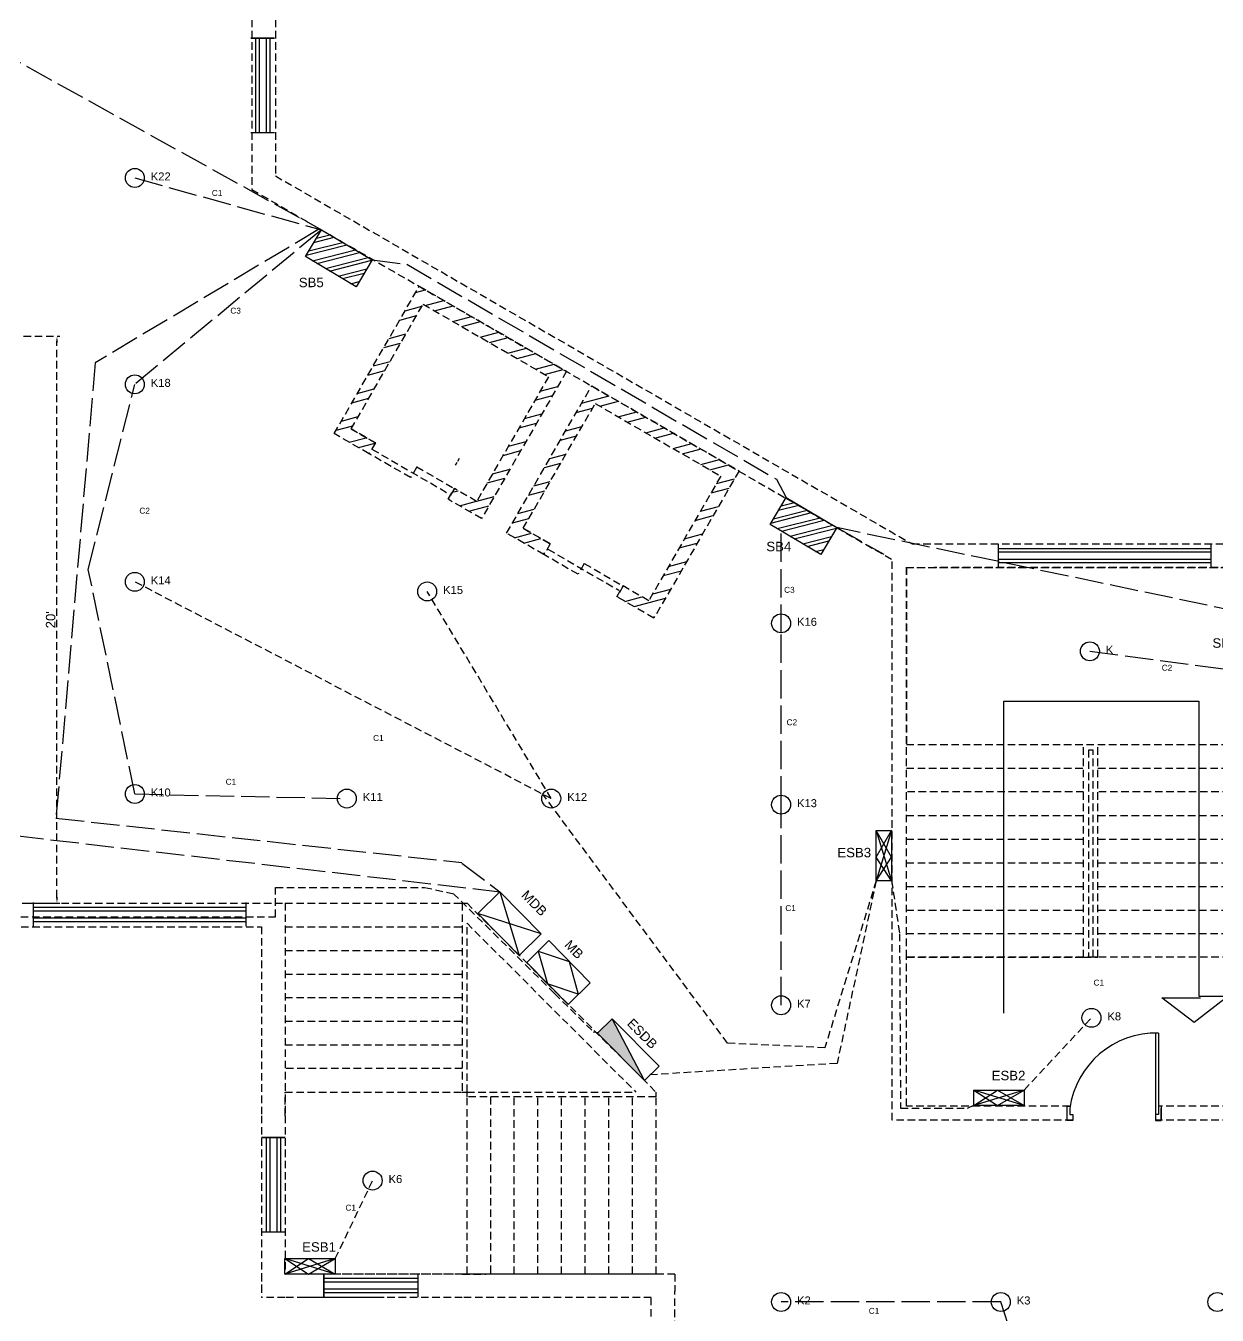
# Model space of a CAD drawing. Header units: millimetres. Extents: x 5814 to 14117, y 764 to 2474.
# Drawn here: x 11647 to 12151, y 1516 to 2062 of the extents above; entities that cross this region are included whole.
import ezdxf

# ---------------------------------------------------------------- set-up
doc = ezdxf.new("R2010")
doc.units = ezdxf.units.MM
doc.linetypes.add('ACAD_ISO02W100', pattern=[15, 12, -3])
doc.linetypes.add('HIDDEN2', pattern=[4.7625, 3.175, -1.5875])
doc.layers.get('0').update_dxf_attribs({"linetype": 'HIDDEN2'})
for name, color, linetype in [('conduit', 7, 'ACAD_ISO02W100'), ('CONT_35', 250, 'Continuous'), ('doors', 6, 'Continuous'), ('emfittings', 7, 'Continuous'), ('fittinglabels', 7, 'Continuous'), ('fittings', 7, 'Continuous'), ('windows', 40, 'Continuous')]:
    doc.layers.add(name, color=color, linetype=linetype)
doc.layers.add('emconduit', color=1, linetype='HIDDEN2', plot=False)
doc.styles.get("Standard").update_dxf_attribs({"font": 'arial.ttf', "height": 4})
doc.dimstyles.new('dim', dxfattribs={"dimtxt": 16, "dimasz": 2.5, "dimexe": 1.25, "dimexo": 0.625, "dimtad": 1, "dimlunit": 4, "dimtxsty": 'Standard', "dimcen": 2.5, "dimadec": 0, "dimazin": 0, "dimtfac": 1, "dimtmove": 0, "dimatfit": 3, "dimfxl": 1, "dimarcsym": 0})

# ---------------------------------------------------------------- blocks, each defined once
blk = doc.blocks.new('*D66')
at = {"color": 0, "lineweight": -2, "transparency": 16777216}
for p, q in [((11641.04, 1930.22), (11661.2, 1930.22)), ((11659.95, 1692.77), (11659.95, 1927.72)), ((11641.04, 1690.27), (11661.2, 1690.27))]:
    blk.add_line(p, q, dxfattribs=at)
at = {"color": 0, "transparency": 16777216}
for points in [[(11659.53, 1927.72), (11660.36, 1927.72), (11659.95, 1930.22)], [(11659.53, 1692.77), (11660.36, 1692.77), (11659.95, 1690.27)]]:
    blk.add_solid(points, dxfattribs=at)
at = {"layer": 'Defpoints', "color": 0, "transparency": 16777216}
for p in [(11640.41, 1930.22), (11659.95, 1930.22), (11640.41, 1690.27)]:
    blk.add_point(p, dxfattribs=at)
at = {"color": 0, "transparency": 16777216, "insert": (11657.28, 1810.24), "char_height": 4, "attachment_point": 5, "rotation": 90}
blk.add_mtext("20'", dxfattribs=at)

msp = doc.modelspace()

# ---------------------------------------------------------------- hatches: boundary and pattern name
h = msp.add_hatch()
h.set_pattern_fill('ANSI32', color=256, angle=-30)
h.set_pattern_definition([(15, (12535.055, 1189.362), (-2.46525, 9.20044), []), (15, (12538.944, 1187.117), (-2.46525, 9.20044), [])])
h.paths.add_polyline_path([(11887.759, 1901.751), (11940.896, 1871.073), (11910.421, 1818.288), (11899.565, 1824.556), (11896.93, 1819.992), (11912.636, 1810.924), (11948.636, 1873.278), (11886.282, 1909.278), (11850.282, 1846.924), (11866.076, 1837.806), (11868.711, 1842.37), (11857.284, 1848.967)])
h.paths.add_polyline_path([(11875.634, 1915.426), (11813.281, 1951.426), (11777.281, 1889.072), (11792.084, 1880.525), (11794.719, 1885.089), (11784.434, 1891.027), (11814.909, 1943.811), (11868.046, 1913.132), (11837.572, 1860.348), (11828.144, 1865.791), (11825.509, 1861.227), (11839.634, 1853.072)])
at = {"layer": 'emfittings', "true_color": 0x000000}
h = msp.add_hatch(color=18, dxfattribs=at)
h.dxf.hatch_style = 1
h.paths.add_polyline_path([(11894.872, 1641.31), (11888.729, 1635.199), (11908.642, 1615.183)])
at = {"layer": 'fittings'}
h = msp.add_hatch(dxfattribs=at)
h.set_pattern_fill('ANSI32', color=256, scale=0.468168, angle=149.32554)
h.set_pattern_definition([(194.32554, (13243.38, 1702.2277), (1.103369, -4.320639), []), (194.32554, (13241.572, 1703.3), (1.103369, -4.320639), [])])
h.paths.add_polyline_path([(11786.573, 1951.213), (11793.321, 1962.59), (11771.862, 1975.319), (11765.113, 1963.942)])
h = msp.add_hatch(dxfattribs=at)
h.set_pattern_fill('ANSI32', color=256, scale=0.468168, angle=149.32554)
h.set_pattern_definition([(194.32554, (13440.057, 1588.8693), (1.103369, -4.320639), []), (194.32554, (13438.249, 1589.9417), (1.103369, -4.320639), [])])
h.paths.add_polyline_path([(11983.25, 1837.855), (11989.998, 1849.232), (11968.539, 1861.961), (11961.79, 1850.583)])

# ---------------------------------------------------------------- linework, layer by layer
for p, q in [((11742.412, 2064.265), (11742.412, 1992.342)), ((11752.412, 2064.265), (11752.412, 1998.115)), ((11752.412, 1998.115), (12021.864, 1842.362)), ((11742.412, 1992.342), (12013.505, 1835.644)), ((11784.434, 1891.027), (11794.719, 1885.089)), ((11784.434, 1891.027), (11794.719, 1885.089)), ((11794.719, 1885.089), (11792.084, 1880.525)), ((11809.609, 1870.407), (11792.084, 1880.525)), ((11793.231, 1882.432), (11826.263, 1863.361)), ((11812.244, 1874.971), (11809.609, 1870.407)), ((11812.244, 1874.971), (11828.144, 1865.791)), ((11825.509, 1861.227), (11828.144, 1865.791)), ((11828.144, 1865.791), (11825.509, 1861.227)), ((11857.284, 1848.967), (11868.711, 1842.37)), ((11868.711, 1842.37), (11866.076, 1837.806)), ((11867.716, 1840.092), (11897.76, 1822.746)), ((11880.498, 1829.479), (11866.076, 1837.806)), ((11883.133, 1834.043), (11880.498, 1829.479)), ((11883.133, 1834.043), (11899.565, 1824.556)), ((12019.184, 1832.362), (12175.505, 1832.362)), ((12019.184, 1832.362), (12069.184, 1832.362)), ((12019.184, 1832.362), (12175.479, 1832.362)), ((12019.184, 1832.362), (12069.184, 1832.362)), ((12019.505, 1832.362), (12019.505, 1757.362)), ((12175.184, 1832.362), (12031.184, 1832.362)), ((11896.93, 1819.992), (11899.565, 1824.556)), ((11899.565, 1824.556), (11896.93, 1819.992)), ((12019.505, 1757.362), (12175.505, 1757.362)), ((12094.505, 1667.362), (12094.505, 1757.362)), ((12098.505, 1755.061), (12096.505, 1755.061)), ((12096.505, 1755.061), (12096.505, 1667.362)), ((12098.505, 1667.362), (12098.505, 1755.061)), ((12100.505, 1667.362), (12100.505, 1757.362)), ((12019.505, 1747.362), (12094.505, 1747.362)), ((12100.505, 1747.362), (12175.505, 1747.362)), ((12094.505, 1737.362), (12019.505, 1737.362)), ((12175.505, 1737.362), (12100.505, 1737.362)), ((12019.505, 1727.362), (12094.505, 1727.362)), ((12100.505, 1727.362), (12175.505, 1727.362)), ((12019.505, 1717.362), (12094.505, 1717.362)), ((12100.505, 1717.362), (12175.505, 1717.362)), ((12019.505, 1707.362), (12094.505, 1707.362)), ((12100.505, 1707.362), (12175.505, 1707.362)), ((12019.505, 1697.362), (12094.505, 1697.362)), ((12100.505, 1697.362), (12175.505, 1697.362)), ((11640.412, 1690.265), (11647.519, 1690.265)), ((11647.519, 1690.265), (11756.505, 1690.265)), ((11756.505, 1690.265), (11756.505, 1600.265)), ((11756.505, 1690.265), (11831.505, 1690.265)), ((11756.505, 1690.265), (11756.505, 1600.265)), ((11831.505, 1690.265), (11831.505, 1610.265)), ((11831.505, 1690.265), (11833.505, 1690.265)), ((11833.505, 1690.265), (11913.505, 1610.265)), ((12019.505, 1687.362), (12094.505, 1687.362)), ((12100.505, 1687.362), (12175.505, 1687.362)), ((11833.505, 1610.265), (11833.505, 1681.78)), ((11833.505, 1681.78), (11905.02, 1610.265)), ((11644.733, 1680.265), (11746.505, 1680.265)), ((11746.505, 1680.265), (11746.505, 1600.265)), ((11756.505, 1680.265), (11831.505, 1680.265)), ((11770.063, 1680.516), (11770.063, 1680.533)), ((12019.505, 1677.362), (12094.505, 1677.362)), ((12100.505, 1677.362), (12175.505, 1677.362)), ((11756.505, 1670.265), (11831.505, 1670.265)), ((12019.505, 1667.362), (12094.505, 1667.362)), ((12094.505, 1667.362), (12100.505, 1667.362)), ((12100.505, 1667.362), (12098.505, 1667.362)), ((11756.505, 1660.265), (11831.505, 1660.265)), ((11756.505, 1650.265), (11831.505, 1650.265)), ((11756.505, 1640.265), (11831.505, 1640.265)), ((11756.505, 1630.265), (11831.505, 1630.265)), ((11831.505, 1620.265), (11756.505, 1620.265)), ((11756.505, 1600.265), (11756.505, 1610.265)), ((11756.505, 1600.265), (11756.505, 1610.265)), ((11756.505, 1610.265), (11831.505, 1610.265)), ((11831.505, 1610.265), (11833.505, 1610.265)), ((11833.505, 1610.265), (11905.02, 1610.265)), ((11833.505, 1608.265), (11833.505, 1610.265)), ((11913.505, 1608.265), (11913.505, 1610.265)), ((11913.505, 1608.265), (11833.505, 1608.265)), ((11833.505, 1533.265), (11833.505, 1608.265)), ((11843.505, 1608.265), (11843.505, 1533.265)), ((11853.505, 1533.265), (11853.505, 1608.265)), ((11863.505, 1533.265), (11863.505, 1608.265)), ((11873.505, 1533.265), (11873.505, 1608.265)), ((11883.505, 1533.265), (11883.505, 1608.265)), ((11893.505, 1533.265), (11893.505, 1608.265)), ((11903.505, 1533.265), (11903.505, 1608.265)), ((11913.505, 1533.265), (11913.505, 1608.265)), ((11746.505, 1600.265), (11746.505, 1525.265)), ((11756.505, 1600.265), (11756.505, 1533.265)), ((11756.505, 1600.265), (11756.505, 1533.265)), ((11903.505, 1533.265), (11903.505, 1534.059)), ((11746.505, 1533.265), (11746.505, 1523.265)), ((11831.505, 1533.265), (11756.505, 1533.265)), ((11831.505, 1533.265), (11756.505, 1533.265)), ((11913.505, 1533.265), (11756.505, 1533.265)), ((11831.505, 1533.265), (11841.505, 1533.265)), ((11921.505, 1533.265), (11831.505, 1533.265)), ((11831.505, 1533.265), (11841.505, 1533.265)), ((11921.505, 1533.265), (11831.505, 1533.265)), ((11921.505, 1533.265), (11921.505, 1526.059)), ((11756.505, 1523.265), (11746.505, 1523.265)), ((11831.505, 1523.265), (11756.505, 1523.265)), ((11764.113, 1523.475), (11798.448, 1523.475)), ((11911.505, 1523.265), (11831.505, 1523.265)), ((11911.505, 1515.265), (11911.505, 1523.265)), ((11921.505, 1448.362), (11921.505, 1526.059))]:
    msp.add_line(p, q)
for points in [[(11792.084, 1880.525), (11777.281, 1889.072), (11813.281, 1951.426), (11875.634, 1915.426), (11839.634, 1853.072), (11825.509, 1861.227)], [(11794.719, 1885.089), (11784.434, 1891.027), (11814.909, 1943.811), (11868.046, 1913.132), (11837.572, 1860.348), (11828.144, 1865.791)], [(11866.076, 1837.806), (11850.282, 1846.924), (11886.282, 1909.278), (11948.636, 1873.278), (11912.636, 1810.924), (11896.93, 1819.992)], [(11868.711, 1842.37), (11857.284, 1848.967), (11887.759, 1901.751), (11940.896, 1871.073), (11910.421, 1818.288), (11899.565, 1824.556)], [(12021.864, 1842.362), (12175.505, 1842.362)], [(12089.853, 1598.362), (12013.505, 1598.362), (12013.505, 1835.644)], [(12088.76, 1604.362), (12019.505, 1604.362), (12019.505, 1667.362)], [(12175.505, 1604.362), (12126.122, 1604.362)], [(12175.505, 1598.362), (12124.872, 1598.362)]]:
    msp.add_lwpolyline(points)
msp.add_lwpolyline([(12175.505, 1667.362), (12019.505, 1667.362), (12019.505, 1832.362), (12175.505, 1832.362)], close=True)
at = {"layer": 'conduit'}
for p, q in [((11620.843, 2059.091), (11771.862, 1975.319)), ((11692.9, 1997.267), (11771.862, 1975.319)), ((11771.057, 1975.66), (11676.14, 1919.055)), ((11771.862, 1975.319), (11692.9, 1909.886)), ((11793.321, 1962.59), (11807.988, 1960.715)), ((11807.988, 1960.715), (11964.501, 1869.703)), ((11676.14, 1919.055), (11659.517, 1726.253)), ((11673.2, 1831.55), (11692.9, 1909.886)), ((11964.501, 1869.703), (11968.539, 1861.961)), ((11989.998, 1849.232), (11968.395, 1861.719)), ((11966.431, 1804.707), (11966.431, 1847.831)), ((12161.453, 1813.306), (11989.998, 1849.232)), ((11989.998, 1849.232), (12009.907, 1837.99)), ((11692.9, 1736.49), (11673.2, 1831.55)), ((11966.431, 1731.957), (11966.431, 1804.707)), ((12097.134, 1796.883), (12162.024, 1788.436)), ((11478.412, 1737.843), (11847.456, 1695.114)), ((11692.9, 1736.49), (11782.642, 1734.552)), ((11966.431, 1647.036), (11966.431, 1731.957)), ((11659.517, 1726.253), (11831.333, 1707.43)), ((11831.333, 1707.134), (11847.456, 1695.114)), ((12059.439, 1521.437), (11966.431, 1521.437)), ((12099.13, 1397.673), (12059.439, 1521.437))]:
    msp.add_line(p, q, dxfattribs=at)
at = {"layer": 'CONT_35', "ltscale": 3}
for p, q in [((11829.588, 1877.428), (11830.253, 1878.582)), ((11829.218, 1876.788), (11828.552, 1875.634))]:
    msp.add_line(p, q, dxfattribs=at)
at = {"layer": 'doors', "color": 215, "true_color": 0xa953a0}
for p, q in [((12124.872, 1635.252), (12124.872, 1598.328)), ((12126.122, 1635.274), (12126.122, 1600.828)), ((12124.872, 1627.079), (12124.872, 1598.328)), ((12126.122, 1627.043), (12126.122, 1600.828)), ((12087.353, 1604.333), (12088.756, 1604.336)), ((12087.353, 1604.336), (12087.353, 1598.328)), ((12088.603, 1603.328), (12088.603, 1600.828)), ((12088.603, 1600.828), (12089.853, 1600.828)), ((12089.853, 1600.828), (12089.853, 1598.328)), ((12126.122, 1600.828), (12124.872, 1600.828)), ((12126.122, 1600.828), (12124.872, 1600.828)), ((12127.372, 1604.329), (12126.122, 1604.329)), ((12127.372, 1604.336), (12127.372, 1598.328)), ((12089.853, 1598.328), (12087.353, 1598.328)), ((12124.872, 1598.328), (12127.372, 1598.328))]:
    msp.add_line(p, q, dxfattribs=at)
at = {"layer": 'doors'}
for p, q in [((12127.372, 1604.336), (12126.122, 1604.336)), ((12127.372, 1598.328), (12127.372, 1603.328)), ((12089.853, 1598.328), (12089.853, 1598.263)), ((12124.872, 1598.328), (12127.372, 1598.328)), ((12124.872, 1598.328), (12127.372, 1598.328))]:
    msp.add_line(p, q, dxfattribs=at)
at = {"layer": 'doors', "color": 215, "true_color": 0xa953a0}
msp.add_arc((12125.273, 1598.266), 37.018, 88.68502, 172.1411, dxfattribs=at)
at = {"layer": 'emconduit'}
for p, q in [((11869.156, 1734.552), (11692.9, 1826.283)), ((11869.156, 1734.552), (11816.644, 1822.216)), ((11943.801, 1630.971), (11865.596, 1736.405)), ((12006.687, 1699.758), (11984.997, 1629.087)), ((12006.687, 1699.758), (11990.156, 1622.434)), ((12013.226, 1699.758), (12016.562, 1677.294)), ((11752.445, 1684.416), (11752.445, 1696.846)), ((11752.445, 1696.846), (11815.333, 1696.846)), ((11827.936, 1694.104), (11815.333, 1696.846)), ((11870.512, 1652.053), (11827.936, 1694.104)), ((11473.194, 1684.416), (11752.445, 1684.416)), ((12016.562, 1677.294), (12016.988, 1603.453)), ((11870.512, 1652.053), (11886.942, 1635.826)), ((12069.272, 1611.129), (12097.794, 1641.722)), ((11886.942, 1635.826), (11888.831, 1635.448)), ((11984.997, 1629.087), (11943.801, 1630.971)), ((11990.156, 1622.434), (11909.678, 1617.522)), ((12045.347, 1603.453), (12048.017, 1604.801)), ((12016.988, 1603.453), (12045.347, 1603.453)), ((11777.758, 1539.82), (11793.542, 1572.824))]:
    msp.add_line(p, q, dxfattribs=at)
at = {"layer": 'emfittings'}
for p, q in [((12013.226, 1709.787), (12006.687, 1721.065)), ((12006.687, 1721.065), (12013.226, 1699.758)), ((12006.687, 1709.787), (12013.226, 1721.065)), ((12013.226, 1721.065), (12006.687, 1699.758)), ((12006.687, 1699.758), (12013.226, 1709.787)), ((12013.226, 1699.758), (12006.687, 1709.787)), ((11894.872, 1641.31), (11888.729, 1635.199)), ((11908.642, 1615.183), (11894.872, 1641.31)), ((11908.642, 1615.183), (11888.729, 1635.199)), ((12047.965, 1611.129), (12057.994, 1604.59)), ((12069.272, 1611.129), (12047.965, 1604.59)), ((12047.965, 1604.59), (12057.994, 1611.129)), ((12069.272, 1604.59), (12047.965, 1611.129)), ((12057.994, 1604.59), (12069.272, 1611.129)), ((12057.994, 1611.129), (12069.272, 1604.59)), ((11756.452, 1539.82), (11766.48, 1533.28)), ((11777.758, 1539.82), (11756.452, 1533.28)), ((11756.452, 1533.28), (11766.48, 1539.82)), ((11777.758, 1533.28), (11756.452, 1539.82)), ((11766.48, 1533.28), (11777.758, 1539.82)), ((11766.48, 1539.82), (11777.758, 1533.28))]:
    msp.add_line(p, q, dxfattribs=at)
for points in [[(12006.687, 1699.758), (12006.687, 1721.065), (12013.226, 1721.065), (12013.226, 1699.758)], [(12047.965, 1611.129), (12069.272, 1611.129), (12069.272, 1604.59), (12047.965, 1604.59)], [(11756.452, 1539.82), (11777.758, 1539.82), (11777.758, 1533.28), (11756.452, 1533.28)]]:
    msp.add_lwpolyline(points, close=True, dxfattribs=at)
msp.add_lwpolyline([(11894.872, 1641.31), (11914.785, 1621.294), (11908.642, 1615.183)], dxfattribs=at)
at = {"layer": 'fittings'}
for p, q in [((12060.777, 1643.716), (12060.777, 1775.838)), ((12060.777, 1775.838), (12143.259, 1775.838)), ((12143.259, 1775.838), (12143.259, 1650.911)), ((11847.456, 1695.114), (11855.536, 1668.064)), ((11864.952, 1677.326), (11838.039, 1685.852)), ((11868.185, 1674.389), (11863.667, 1669.945)), ((11858.755, 1665.113), (11867.544, 1656.177)), ((11863.667, 1669.945), (11867.544, 1656.177)), ((11863.667, 1669.945), (11876.684, 1665.518)), ((11876.684, 1665.518), (11880.561, 1651.749)), ((11880.561, 1651.749), (11867.544, 1656.177)), ((12141.296, 1639.792), (12127.548, 1650.257)), ((12127.548, 1650.257), (12143.914, 1650.257)), ((12155.697, 1650.911), (12141.296, 1639.792)), ((12143.259, 1650.911), (12155.697, 1650.911))]:
    msp.add_line(p, q, dxfattribs=at)
for points in [[(11786.573, 1951.213), (11765.113, 1963.942), (11771.862, 1975.319), (11793.321, 1962.59)], [(11983.25, 1837.855), (11961.79, 1850.583), (11968.539, 1861.961), (11989.998, 1849.232)], [(11847.456, 1695.114), (11864.952, 1677.326), (11855.522, 1668.05), (11838.025, 1685.837)], [(11868.185, 1674.389), (11885.682, 1656.602), (11876.251, 1647.325), (11858.755, 1665.113)]]:
    msp.add_lwpolyline(points, close=True, dxfattribs=at)
for centre in [(11692.9, 1997.267), (11692.9, 1909.886), (11692.9, 1826.283), (11816.644, 1822.216), (11966.431, 1808.72), (12097.134, 1796.883), (11692.9, 1736.49), (11782.642, 1734.552), (11869.156, 1734.552), (11966.431, 1731.957), (11966.431, 1647.036), (12097.794, 1641.722), (11793.542, 1572.824), (11966.431, 1521.437), (12059.439, 1521.437), (12151.084, 1521.437)]:
    msp.add_circle(centre, 4.013, dxfattribs=at)
at = {"layer": 'windows'}
for p, q in [((11742.014, 2056.446), (11752.014, 2056.446)), ((12148.472, 1832.429), (12148.472, 1832.447)), ((12013.679, 1701.797), (12013.697, 1701.797)), ((11740.063, 1680.516), (11740.063, 1680.533)), ((12050.004, 1604.136), (12050.004, 1604.119)), ((11746.536, 1591.082), (11756.536, 1591.082)), ((11758.491, 1532.827), (11758.491, 1532.81)), ((11772.9, 1523.475), (11772.9, 1533.475))]:
    msp.add_line(p, q, dxfattribs=at)
at = {"layer": 'windows', "color": 31, "true_color": 0xfecc66}
for p, q in [((11752.014, 2056.446), (11742.014, 2056.446)), ((11742.014, 2016.448), (11752.014, 2016.448)), ((12058.472, 1832.429), (12058.472, 1842.429)), ((12148.472, 1832.429), (12148.472, 1842.429)), ((11650.063, 1680.516), (11650.063, 1690.516)), ((11740.063, 1680.516), (11740.063, 1690.516)), ((11756.536, 1591.082), (11746.536, 1591.082)), ((11746.536, 1551.084), (11756.536, 1551.084)), ((11772.9, 1533.475), (11772.9, 1523.475)), ((11812.898, 1523.475), (11812.898, 1533.475))]:
    msp.add_line(p, q, dxfattribs=at)
for points in [[(11744.014, 2056.446), (11744.014, 2016.448)], [(11745.514, 2056.446), (11745.514, 2016.448)], [(11748.514, 2056.446), (11748.514, 2016.448)], [(11750.014, 2056.446), (11750.014, 2016.448)], [(12058.472, 1840.429), (12148.472, 1840.429)], [(12058.472, 1838.929), (12148.472, 1838.929)], [(12058.472, 1835.929), (12148.472, 1835.929)], [(12058.472, 1834.429), (12148.472, 1834.429)], [(11650.063, 1688.516), (11740.063, 1688.516)], [(11650.063, 1687.016), (11740.063, 1687.016)], [(11650.063, 1684.016), (11740.063, 1684.016)], [(11650.063, 1682.516), (11740.063, 1682.516)], [(11748.536, 1591.082), (11748.536, 1551.084)], [(11750.036, 1591.082), (11750.036, 1551.084)], [(11753.036, 1591.082), (11753.036, 1551.084)], [(11754.536, 1591.082), (11754.536, 1551.084)], [(11772.9, 1531.475), (11812.898, 1531.475)], [(11772.9, 1529.975), (11812.898, 1529.975)], [(11772.9, 1526.975), (11812.898, 1526.975)], [(11772.9, 1525.475), (11812.898, 1525.475)]]:
    msp.add_lwpolyline(points, dxfattribs=at)
at = {"layer": 'windows'}
for points in [[(11742.014, 2016.448), (11752.014, 2016.448)], [(11746.536, 1551.084), (11756.536, 1551.084)], [(11812.898, 1523.475), (11812.898, 1533.475)]]:
    msp.add_lwpolyline(points, dxfattribs=at)

# ---------------------------------------------------------------- texts
at = {"layer": 'conduit'}
for s, p in [('C1', (11725.483, 1989.662)), ('C3', (11733.325, 1939.843)), ('C2', (11694.822, 1855.159)), ('C3', (11967.731, 1821.661)), ('C2', (12127.552, 1788.68)), ('C2', (11968.761, 1765.579)), ('C1', (11793.754, 1758.93)), ('C1', (11731.354, 1740.403)), ('C1', (11968.227, 1686.932)), ('C1', (12098.691, 1655.372)), ('C1', (11782.044, 1560.098)), ('C1', (12003.552, 1516.441))]:
    msp.add_text(s, height=2.5, dxfattribs=at).set_placement(p)
at = {"layer": 'fittinglabels', "char_height": 4, "attachment_point": 1}
for s, width, gutter_width, heights, insert in [('SB5', 10.78653, 12.5, [3.503], (11762.303, 1955.026)), ('SB4', 10.78653, 12.5, [3.503], (11960.188, 1843.232)), ('SB3', 10.78653, 12.5, [3.503], (12149.015, 1802.388)), ('ESB3', 20.31131, 20, [0], (11990.259, 1713.68)), ('ESB2', 20.31131, 20, [0], (12055.558, 1619.292)), ('ESB1', 20.31131, 20, [0], (11763.729, 1546.731))]:
    msp.add_mtext_dynamic_manual_height_columns(s, width=width, gutter_width=gutter_width, heights=heights, dxfattribs=dict(at, insert=insert))
for s, width, insert, rotation in [('MDB', 15.08627, (11859.047, 1696.124), 314.52787), ('MB', 11.31471, (11877.307, 1675.077), 314.52787), ('ESDB', 12.80425, (11903.74, 1641.833), 314.85186)]:
    msp.add_mtext_dynamic_manual_height_columns(s, width=width, gutter_width=12.5, heights=[0], dxfattribs=dict(at, insert=insert, rotation=rotation))
at = {"layer": 'fittings'}
for s, height, p in [('K22', 3.3871, (11699.663, 1996.214)), ('K', 3.387, (11699.663, 1996.214)), ('K', 3.387, (11699.663, 1996.214)), ('K18', 3.3871, (11699.663, 1908.833)), ('K', 3.387, (11699.663, 1908.833)), ('K', 3.387, (11699.663, 1908.833)), ('K', 3.387, (11699.663, 1825.23)), ('K', 3.387, (11699.663, 1825.23)), ('K14', 3.3871, (11699.663, 1825.23)), ('K', 3.387, (11823.407, 1821.163)), ('K', 3.387, (11823.407, 1821.163)), ('K15', 3.3871, (11823.407, 1821.163)), ('K16', 3.3871, (11973.194, 1807.667)), ('K', 3.387, (11973.194, 1807.667)), ('K', 3.387, (11973.194, 1807.667)), ('K', 3.387, (12103.898, 1795.83)), ('K10', 3.3871, (11699.663, 1735.437)), ('K', 3.387, (11699.663, 1735.437)), ('K', 3.387, (11699.663, 1735.437)), ('K', 3.387, (11789.405, 1733.499)), ('K', 3.387, (11789.405, 1733.499)), ('K11', 3.3871, (11789.405, 1733.499)), ('K12', 3.3871, (11875.919, 1733.499)), ('K', 3.387, (11875.919, 1733.499)), ('K', 3.387, (11875.919, 1733.499)), ('K13', 3.3871, (11973.194, 1730.904)), ('K', 3.387, (11973.194, 1730.904)), ('K', 3.387, (11973.194, 1730.904)), ('K', 3.387, (11973.194, 1645.983)), ('K', 3.387, (11973.194, 1645.983)), ('K7', 3.3871, (11973.194, 1645.983)), ('K8', 3.3871, (12104.557, 1640.669)), ('K6', 3.3871, (11800.305, 1571.771)), ('K', 3.387, (11800.305, 1571.771)), ('K', 3.387, (11800.305, 1571.771)), ('K2', 3.3871, (11973.194, 1520.385)), ('K', 3.387, (11973.194, 1520.385)), ('K', 3.387, (11973.194, 1520.385)), ('K3', 3.3871, (12066.202, 1520.385)), ('K', 3.387, (12066.202, 1520.385)), ('K', 3.387, (12066.202, 1520.385))]:
    msp.add_text(s, height=height, dxfattribs=at).set_placement(p)

# ---------------------------------------------------------------- dimensions: what is measured, and where the dimension line sits
dim = msp.add_linear_dim(base=(11659.946, 1930.225), p1=(11640.412, 1690.265), p2=(11640.412, 1930.225), angle=90, dimstyle='dim')
dim.commit()
dim.dimension.update_dxf_attribs({"geometry": '*D66', "text_midpoint": (11657.279, 1810.245)})

doc.saveas('drawing.dxf')
